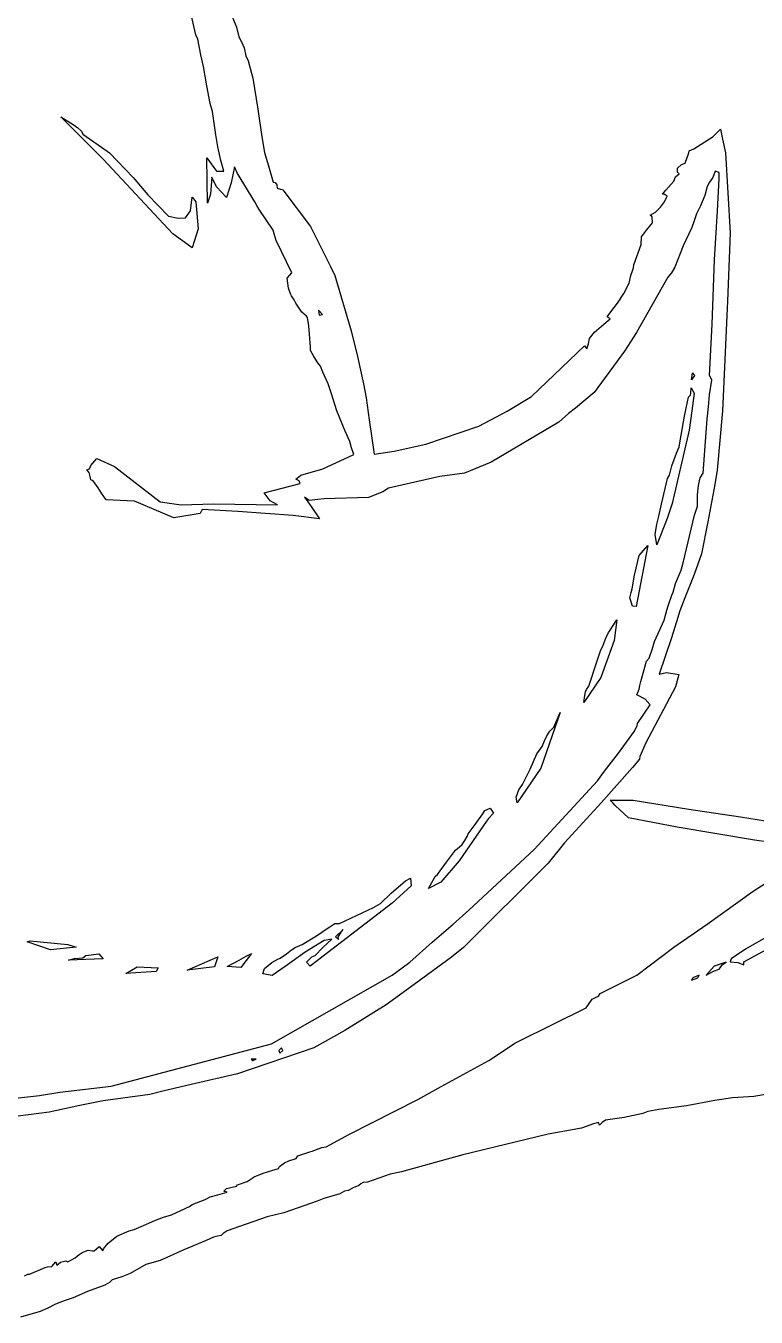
# Model space of a CAD drawing. Extents: x 0 to 208, y 1 to 205.
# Drawn here: x 201.06 to 203.99, y 181.55 to 186.73 of the extents above; entities that cross this region are included whole.
import ezdxf

# ---------------------------------------------------------------- set-up
doc = ezdxf.new("R2010")
doc.units = 0

msp = doc.modelspace()

# ---------------------------------------------------------------- linework, layer by layer
at = {"layer": 'test'}
for p, q in [((201.744584, 186.694321), (201.718112, 186.804331)), ((201.865031, 186.826279), (201.907265, 186.72506)), ((201.751781, 186.676231), (201.744584, 186.694321)), ((201.907265, 186.72506), (201.916748, 186.68628)), ((201.916748, 186.68628), (201.927077, 186.665452)), ((201.764057, 186.614181), (201.751781, 186.676231)), ((201.927077, 186.665452), (201.937434, 186.641322)), ((201.937434, 186.641322), (201.944631, 186.609998)), ((201.77433, 186.566647), (201.764057, 186.614181)), ((201.944631, 186.609998), (201.954452, 186.590186)), ((201.954452, 186.590186), (201.972769, 186.520585)), ((201.787566, 186.489434), (201.77433, 186.566647)), ((201.800859, 186.41804), (201.787566, 186.489434)), ((201.972769, 186.520585), (201.992665, 186.396489)), ((201.810144, 186.386671), (201.800859, 186.41804)), ((201.823691, 186.293614), (201.810144, 186.386671)), ((201.992665, 186.396489), (202.009062, 186.284842)), ((201.372117, 186.195048), (201.202741, 186.365823)), ((201.202741, 186.365823), (201.251531, 186.334344)), ((201.251531, 186.334344), (201.270977, 186.320967)), ((201.270977, 186.320967), (201.285455, 186.308182)), ((203.817883, 186.286656), (203.84768, 186.315199)), ((203.84768, 186.315199), (203.855808, 186.275714)), ((201.285455, 186.308182), (201.291494, 186.295877)), ((201.291494, 186.295877), (201.365292, 186.24416)), ((201.832016, 186.24473), (201.823691, 186.293614)), ((202.009062, 186.284842), (202.01911, 186.222792)), ((203.770331, 186.255498), (203.817883, 186.286656)), ((203.855808, 186.275714), (203.867407, 186.220717)), ((201.365292, 186.24416), (201.397522, 186.220905)), ((201.397522, 186.220905), (201.492281, 186.12147)), ((201.843616, 186.190445), (201.832016, 186.24473)), ((202.01911, 186.222792), (202.038526, 186.159194)), ((203.705194, 186.179338), (203.720293, 186.22039)), ((203.720293, 186.22039), (203.721986, 186.228292)), ((203.721986, 186.228292), (203.740924, 186.236956)), ((203.740924, 186.236956), (203.770331, 186.255498)), ((203.867407, 186.220717), (203.88688, 185.900135)), ((201.651342, 185.896166), (201.372117, 186.195048)), ((201.791362, 186.019591), (201.788032, 186.201418)), ((201.788032, 186.201418), (201.827238, 186.147412)), ((201.856344, 186.147412), (201.843616, 186.190445)), ((201.898759, 186.164345), (201.885664, 186.100504)), ((201.9116, 186.138493), (201.898759, 186.164345)), ((203.674855, 186.160006), (203.691506, 186.174173)), ((203.674855, 186.143355), (203.674855, 186.160006)), ((203.691506, 186.174173), (203.705194, 186.179338)), ((201.492281, 186.12147), (201.55174, 186.05261)), ((201.808211, 186.123002), (201.803046, 186.055783)), ((201.827007, 186.085227), (201.808211, 186.123002)), ((201.827238, 186.147412), (201.856344, 186.147412)), ((201.980499, 186.024738), (201.9116, 186.138493)), ((202.038526, 186.159194), (202.054049, 186.103303)), ((203.628873, 186.070911), (203.660998, 186.107766)), ((203.660998, 186.107766), (203.666558, 186.1247)), ((203.666558, 186.1247), (203.682362, 186.136835)), ((203.682362, 186.136835), (203.674855, 186.143355)), ((203.816293, 186.121901), (203.803988, 186.10381)), ((203.82603, 186.146821), (203.816293, 186.121901)), ((203.841467, 186.1416), (203.82603, 186.146821)), ((203.835851, 185.988661), (203.842314, 186.117921)), ((203.842314, 186.117921), (203.841467, 186.1416)), ((201.803046, 186.055783), (201.791362, 186.019591)), ((201.866473, 186.042069), (201.827007, 186.085227)), ((201.885664, 186.100504), (201.866473, 186.042069)), ((202.054049, 186.103303), (202.061669, 186.101891)), ((202.061669, 186.101891), (202.068555, 186.092606)), ((202.068555, 186.092606), (202.069402, 186.079652)), ((202.069402, 186.079652), (202.092544, 186.072427)), ((202.092544, 186.072427), (202.203926, 185.925979)), ((203.615157, 186.055248), (203.628873, 186.070911)), ((203.793941, 186.08651), (203.784007, 186.050242)), ((203.803988, 186.10381), (203.793941, 186.08651)), ((201.55174, 186.05261), (201.63491, 185.966725)), ((201.723201, 185.988789), (201.72893, 186.042512)), ((201.72893, 186.042512), (201.74448, 186.023999)), ((201.74448, 186.023999), (201.753144, 185.915716)), ((201.989191, 186.009216), (201.980499, 186.024738)), ((201.997969, 185.993694), (201.989191, 186.009216)), ((203.607339, 186.003545), (203.623539, 186.024231)), ((203.621902, 186.055248), (203.615157, 186.055248)), ((203.633022, 186.047487), (203.621902, 186.055248)), ((203.623539, 186.024231), (203.633022, 186.047487)), ((203.766989, 186.008275), (203.751015, 185.976446)), ((203.774045, 186.024842), (203.766989, 186.008275)), ((203.784007, 186.050242), (203.774045, 186.024842)), ((201.63491, 185.966725), (201.67369, 185.958427)), ((201.67369, 185.958427), (201.702711, 185.959838)), ((201.702711, 185.959838), (201.723201, 185.988789)), ((202.025401, 185.952329), (201.997969, 185.993694)), ((202.053928, 185.910961), (202.025401, 185.952329)), ((203.564893, 185.97075), (203.586568, 185.982858)), ((203.573445, 185.964796), (203.564893, 185.97075)), ((203.574291, 185.940694), (203.573445, 185.964796)), ((203.586568, 185.982858), (203.607339, 186.003545)), ((203.751015, 185.976446), (203.741109, 185.943881)), ((203.824026, 185.792175), (203.835851, 185.988661)), ((201.753144, 185.915716), (201.728873, 185.840187)), ((202.058133, 185.8962), (202.053928, 185.910961)), ((202.203926, 185.925979), (202.283583, 185.765691)), ((203.531365, 185.88412), (203.55129, 185.910451)), ((203.55129, 185.910451), (203.574291, 185.940694)), ((203.731937, 185.921416), (203.697432, 185.848024)), ((203.741109, 185.943881), (203.731937, 185.921416)), ((201.651316, 185.896053), (201.651342, 185.896166)), ((201.728873, 185.840187), (201.651316, 185.896053)), ((202.066232, 185.87001), (202.058133, 185.8962)), ((202.128606, 185.740315), (202.066232, 185.87001)), ((203.4999, 185.77166), (203.52939, 185.853329)), ((203.52939, 185.853329), (203.531365, 185.88412)), ((203.88688, 185.900135), (203.875958, 185.626089)), ((203.697432, 185.848024), (203.664446, 185.762381)), ((202.283583, 185.765691), (202.300968, 185.729494)), ((203.48847, 185.729496), (203.496231, 185.752384)), ((203.496231, 185.752384), (203.498771, 185.759496)), ((203.498771, 185.759496), (203.4999, 185.77166)), ((203.664446, 185.762381), (203.650646, 185.739662)), ((203.814628, 185.53364), (203.824026, 185.792175)), ((202.110601, 185.719036), (202.128606, 185.740315)), ((202.115229, 185.678164), (202.110601, 185.719036)), ((202.300968, 185.729494), (202.367321, 185.507157)), ((203.459458, 185.657111), (203.480709, 185.697836)), ((203.480709, 185.697836), (203.48847, 185.729496)), ((203.636506, 185.721882), (203.511309, 185.500476)), ((203.650646, 185.739662), (203.636506, 185.721882)), ((202.123442, 185.656264), (202.115229, 185.678164)), ((202.128183, 185.648023), (202.123442, 185.656264)), ((202.138512, 185.6314), (202.128183, 185.648023)), ((203.435046, 185.618331), (203.459458, 185.657111)), ((202.14537, 185.618446), (202.138512, 185.6314)), ((202.169387, 185.582429), (202.14537, 185.618446)), ((202.251541, 185.573087), (202.235708, 185.590077)), ((202.235708, 185.590077), (202.238982, 185.569869)), ((203.404312, 185.578764), (203.421273, 185.600241)), ((203.421273, 185.600241), (203.435046, 185.618331)), ((203.875958, 185.626089), (203.855017, 185.185998)), ((202.187986, 185.565975), (202.169387, 185.582429)), ((202.191937, 185.561178), (202.187986, 185.565975)), ((202.196368, 185.527647), (202.191937, 185.561178)), ((202.238982, 185.569869), (202.251513, 185.573059)), ((202.251513, 185.573059), (202.251541, 185.573087)), ((203.379533, 185.533834), (203.405751, 185.555424)), ((203.392825, 185.563863), (203.404312, 185.578764)), ((203.405751, 185.555424), (203.392825, 185.563863)), ((202.20427, 185.443161), (202.196368, 185.527647)), ((202.367321, 185.507157), (202.391818, 185.403745)), ((203.321951, 185.47612), (203.341678, 185.501689)), ((203.341678, 185.501689), (203.379533, 185.533834)), ((203.511309, 185.500476), (203.462764, 185.426446)), ((203.803113, 185.327705), (203.814628, 185.53364)), ((202.203706, 185.428457), (202.20427, 185.443161)), ((203.271061, 185.418078), (203.302365, 185.446515)), ((203.302365, 185.446515), (203.312102, 185.434746)), ((203.312102, 185.434746), (203.317859, 185.455433)), ((203.317859, 185.455433), (203.321951, 185.47612)), ((202.216631, 185.404496), (202.203706, 185.428457)), ((202.233621, 185.379266), (202.216631, 185.404496)), ((202.391818, 185.403745), (202.416795, 185.29516)), ((203.090368, 185.243764), (203.271061, 185.418078)), ((203.462764, 185.426446), (203.340994, 185.259548)), ((202.24395, 185.366086), (202.233621, 185.379266)), ((202.253264, 185.341759), (202.24395, 185.366086)), ((202.274572, 185.294706), (202.253264, 185.341759)), ((203.731242, 185.310784), (203.734826, 185.338809)), ((203.734826, 185.338809), (203.743124, 185.328564)), ((202.288288, 185.254656), (202.274572, 185.294706)), ((202.416795, 185.29516), (202.427067, 185.238283)), ((203.743124, 185.328564), (203.731214, 185.310784)), ((203.731214, 185.310784), (203.731242, 185.310784)), ((203.803057, 185.250975), (203.812257, 185.310123)), ((203.81, 185.316755), (203.803113, 185.327705)), ((203.812257, 185.310123), (203.81, 185.316755)), ((202.309849, 185.187118), (202.288288, 185.254656)), ((202.427067, 185.238283), (202.438893, 185.150383)), ((202.992124, 185.18575), (203.090368, 185.243764)), ((203.340994, 185.259548), (203.266719, 185.197502)), ((203.715584, 185.222841), (203.719055, 185.242004)), ((203.719055, 185.242004), (203.726901, 185.248975)), ((203.726901, 185.248975), (203.72803, 185.257639)), ((203.72803, 185.257639), (203.729723, 185.27858)), ((203.729723, 185.27858), (203.741972, 185.25699)), ((203.741972, 185.25699), (203.732687, 185.186774)), ((203.79888, 185.202672), (203.803057, 185.250975)), ((202.342229, 185.105578), (202.309849, 185.187118)), ((202.878372, 185.124477), (202.992124, 185.18575)), ((203.237842, 185.176335), (203.199062, 185.141275)), ((203.266719, 185.197502), (203.237842, 185.176335)), ((203.703618, 185.165014), (203.715584, 185.222841)), ((203.732687, 185.186774), (203.721765, 185.109213)), ((203.793461, 185.153837), (203.79888, 185.202672)), ((203.855017, 185.185998), (203.844857, 185.067295)), ((202.438893, 185.150383), (202.459241, 185.012808)), ((202.666378, 185.053306), (202.878372, 185.124477)), ((203.199062, 185.141275), (202.927991, 184.980662)), ((203.68945, 185.088532), (203.703618, 185.165014)), ((203.789595, 185.099292), (203.793461, 185.153837)), ((202.36142, 185.063349), (202.342229, 185.105578)), ((203.721765, 185.109213), (203.654085, 184.814486)), ((203.682254, 185.042897), (203.68945, 185.088532)), ((203.777544, 184.936416), (203.789595, 185.099292)), ((202.368532, 185.038683), (202.36142, 185.063349)), ((202.37714, 185.011336), (202.368532, 185.038683)), ((202.459241, 185.012808), (202.539206, 185.025282)), ((202.539206, 185.025282), (202.666378, 185.053306)), ((203.671021, 185.016227), (203.682254, 185.042897)), ((203.844857, 185.067295), (203.834443, 184.948237)), ((201.322819, 184.967756), (201.347598, 184.995724)), ((201.347598, 184.995724), (201.417809, 184.962823)), ((202.252852, 184.95424), (202.37714, 185.011336)), ((202.927991, 184.980662), (202.821119, 184.937355)), ((203.651971, 184.9662), (203.671021, 185.016227)), ((201.306591, 184.949891), (201.31805, 184.953758)), ((201.31661, 184.938941), (201.306591, 184.949891)), ((201.320533, 184.922995), (201.31661, 184.938941)), ((201.31805, 184.953758), (201.322819, 184.967756)), ((201.32344, 184.91007), (201.320533, 184.922995)), ((201.417809, 184.962823), (201.601623, 184.822228)), ((202.144267, 184.912217), (202.164954, 184.929206)), ((202.164954, 184.929206), (202.252852, 184.95424)), ((202.722878, 184.922679), (202.516537, 184.877225)), ((202.821119, 184.937355), (202.722878, 184.922679)), ((203.63532, 184.915312), (203.642912, 184.928238)), ((203.642912, 184.928238), (203.651971, 184.9662)), ((203.75982, 184.886846), (203.766086, 184.918325)), ((203.766086, 184.918325), (203.777544, 184.936416)), ((203.834443, 184.948237), (203.824199, 184.891138)), ((201.332471, 184.906401), (201.32344, 184.91007)), ((201.35217, 184.877961), (201.332471, 184.906401)), ((201.365576, 184.856202), (201.35217, 184.877961)), ((202.017586, 184.857325), (202.162555, 184.895312)), ((202.158152, 184.905641), (202.144267, 184.912217)), ((202.162555, 184.895312), (202.158152, 184.905641)), ((202.516537, 184.877225), (202.493281, 184.861279)), ((203.611501, 184.813049), (203.63532, 184.915312)), ((203.754712, 184.849359), (203.75982, 184.886846)), ((203.824199, 184.891138), (203.797303, 184.741907)), ((201.385134, 184.83035), (201.365576, 184.856202)), ((201.469024, 184.825468), (201.385134, 184.83035)), ((201.498412, 184.824904), (201.469024, 184.825468)), ((201.656171, 184.757687), (201.498412, 184.824904)), ((201.601623, 184.822228), (201.685203, 184.809443)), ((201.685203, 184.809443), (201.814193, 184.81362)), ((201.814193, 184.81362), (202.070832, 184.810346)), ((202.042534, 184.82615), (202.017586, 184.857325)), ((202.070832, 184.810346), (202.042534, 184.82615)), ((202.198718, 184.827751), (202.17916, 184.840677)), ((202.17916, 184.840677), (202.206338, 184.803466)), ((202.232531, 184.831533), (202.198718, 184.827751)), ((202.258016, 184.833791), (202.232531, 184.831533)), ((202.436256, 184.839351), (202.258016, 184.833791)), ((202.493281, 184.861279), (202.436256, 184.839351)), ((203.654085, 184.814486), (203.633426, 184.755366)), ((203.755277, 184.836885), (203.754712, 184.849359)), ((203.754712, 184.804567), (203.755277, 184.836885)), ((201.761649, 184.774789), (201.656171, 184.757687)), ((201.769636, 184.790453), (201.761649, 184.774789)), ((201.911831, 184.78255), (201.769636, 184.790453)), ((202.133948, 184.766407), (201.911831, 184.78255)), ((202.239948, 184.753002), (202.133948, 184.766407)), ((202.206338, 184.803466), (202.239948, 184.753002)), ((203.591773, 184.731755), (203.599986, 184.763926)), ((203.599986, 184.763926), (203.611501, 184.813049)), ((203.697686, 184.577057), (203.742774, 184.768372)), ((203.742774, 184.768372), (203.754712, 184.804567)), ((203.586016, 184.690387), (203.591773, 184.731755)), ((203.633426, 184.755366), (203.592388, 184.649028)), ((203.797303, 184.741907), (203.771338, 184.613682)), ((203.586095, 184.690391), (203.586016, 184.690387)), ((203.592388, 184.649028), (203.586095, 184.690391)), ((203.503209, 184.527141), (203.521159, 184.606669)), ((203.556428, 184.64625), (203.509432, 184.402278)), ((203.521159, 184.606669), (203.556428, 184.64625)), ((203.771338, 184.613682), (203.741705, 184.530954)), ((203.689643, 184.548141), (203.697686, 184.577057)), ((203.49336, 184.473161), (203.503209, 184.527141)), ((203.666783, 184.494126), (203.689643, 184.548141)), ((203.741705, 184.530954), (203.705028, 184.436839)), ((203.483454, 184.436698), (203.488788, 184.45809)), ((203.488788, 184.45809), (203.49336, 184.473161)), ((203.652954, 184.446981), (203.658175, 184.460189)), ((203.658175, 184.460189), (203.666783, 184.494126)), ((203.494037, 184.403415), (203.483454, 184.436698)), ((203.494051, 184.403407), (203.494037, 184.403415)), ((203.509432, 184.402278), (203.494051, 184.403407)), ((203.631731, 184.386817), (203.638279, 184.404315)), ((203.638279, 184.404315), (203.652954, 184.446981)), ((203.705028, 184.436839), (203.684933, 184.385133)), ((203.40234, 184.303924), (203.432338, 184.349102)), ((203.432338, 184.349102), (203.421444, 184.266369)), ((203.583229, 184.262527), (203.621684, 184.34765)), ((203.621684, 184.34765), (203.631731, 184.386817)), ((203.684933, 184.385133), (203.67085, 184.340356)), ((203.387467, 184.275081), (203.39901, 184.297404)), ((203.39901, 184.297404), (203.40234, 184.303924)), ((203.67085, 184.340356), (203.649712, 184.273136)), ((203.366357, 184.22502), (203.377505, 184.246638)), ((203.421444, 184.266369), (203.367754, 184.117175)), ((203.377505, 184.246638), (203.387467, 184.275081)), ((203.574028, 184.229619), (203.583229, 184.262527)), ((203.649712, 184.273136), (203.60209, 184.130543)), ((203.354984, 184.188822), (203.366357, 184.22502)), ((203.550801, 184.182926), (203.561497, 184.194666)), ((203.561497, 184.194666), (203.574028, 184.229619)), ((203.32003, 184.082822), (203.354984, 184.188822)), ((203.5278, 184.10135), (203.550801, 184.182926)), ((203.367754, 184.117175), (203.299121, 184.017745)), ((203.523454, 184.085827), (203.5278, 184.10135)), ((203.60209, 184.130543), (203.630529, 184.137486)), ((203.630529, 184.137486), (203.680023, 184.129188)), ((203.680023, 184.129188), (203.666815, 184.080068)), ((203.299146, 184.01777), (203.303182, 184.044751)), ((203.303182, 184.044751), (203.306766, 184.060273)), ((203.306766, 184.060273), (203.31004, 184.069897)), ((203.31004, 184.069897), (203.32003, 184.082822)), ((203.512024, 184.048546), (203.521478, 184.070305)), ((203.545154, 184.030851), (203.512024, 184.048546)), ((203.521478, 184.070305), (203.523454, 184.085827)), ((203.666815, 184.080068), (203.548259, 183.855058)), ((203.299121, 184.017745), (203.299146, 184.01777)), ((203.514423, 183.933416), (203.565135, 184.00864)), ((203.565135, 184.00864), (203.545154, 184.030851)), ((203.204292, 183.976868), (203.127434, 183.754528)), ((203.178666, 183.91838), (203.204292, 183.976868)), ((203.513576, 183.925655), (203.514423, 183.933416)), ((203.141723, 183.863093), (203.151742, 183.884316)), ((203.151742, 183.884316), (203.163115, 183.90218)), ((203.163115, 183.90218), (203.178666, 183.91838)), ((203.438206, 183.81481), (203.502118, 183.902231)), ((203.502118, 183.902231), (203.513576, 183.925655)), ((203.12177, 183.825726), (203.132156, 183.841164)), ((203.132156, 183.841164), (203.141723, 183.863093)), ((203.548259, 183.855058), (203.52458, 183.800764)), ((203.085025, 183.749605), (203.110933, 183.811023)), ((203.110933, 183.811023), (203.12177, 183.825726)), ((203.382419, 183.74242), (203.438206, 183.81481)), ((203.522323, 183.790519), (203.49405, 183.757414)), ((203.52458, 183.800764), (203.522323, 183.790519)), ((203.127434, 183.754528), (203.032356, 183.615209)), ((203.053839, 183.688095), (203.085025, 183.749605)), ((203.354039, 183.703879), (203.382419, 183.74242)), ((203.49405, 183.757414), (203.368642, 183.615222)), ((203.039305, 183.667408), (203.053839, 183.688095)), ((203.100697, 183.427903), (203.354039, 183.703879)), ((203.028157, 183.637702), (203.039305, 183.667408)), ((203.032362, 183.61518), (203.028157, 183.637702)), ((203.404859, 183.625733), (203.49793, 183.626015)), ((203.415217, 183.615404), (203.404859, 183.625733)), ((203.49793, 183.626015), (203.72027, 183.589117)), ((202.895092, 183.570408), (202.903192, 183.584971)), ((202.903192, 183.584971), (202.92402, 183.594228)), ((202.937651, 183.573541), (202.91688, 183.552854)), ((202.92402, 183.594228), (202.937651, 183.573541)), ((203.032356, 183.615209), (203.032362, 183.61518)), ((203.368642, 183.615222), (203.222172, 183.454426)), ((203.425546, 183.605074), (203.415217, 183.615404)), ((203.478115, 183.55524), (203.425546, 183.605074)), ((203.72027, 183.589117), (203.927094, 183.558386)), ((202.909034, 183.541678), (202.799792, 183.382217)), ((202.83556, 183.490813), (202.863641, 183.527962)), ((202.863641, 183.527962), (202.895092, 183.570408)), ((202.91688, 183.552854), (202.909034, 183.541678)), ((203.673737, 183.517244), (203.478115, 183.55524)), ((203.927094, 183.558386), (204.06153, 183.53801)), ((202.821844, 183.463805), (202.831524, 183.480399)), ((202.831524, 183.480399), (202.83556, 183.490813)), ((203.983975, 183.465787), (203.673737, 183.517244)), ((202.748763, 183.377053), (202.784958, 183.42562)), ((202.784958, 183.42562), (202.801073, 183.43911)), ((202.801073, 183.43911), (202.811458, 183.448367)), ((202.811458, 183.448367), (202.821844, 183.463805)), ((202.838273, 183.184647), (203.100697, 183.427903)), ((203.222172, 183.454426), (203.156623, 183.37307)), ((204.040857, 183.457179), (203.983975, 183.465787)), ((202.712568, 183.327878), (202.748763, 183.377053)), ((202.799792, 183.382217), (202.725771, 183.296902)), ((203.156623, 183.37307), (202.817753, 183.035603)), ((202.584626, 183.302464), (202.604692, 183.312681)), ((202.604692, 183.312681), (202.606667, 183.282012)), ((202.676669, 183.271044), (202.703311, 183.319496)), ((202.703311, 183.319496), (202.712568, 183.327878)), ((203.977989, 183.260332), (204.063305, 183.315523)), ((202.527654, 183.25294), (202.575764, 183.294308)), ((202.606667, 183.282012), (202.531695, 183.213005)), ((202.575764, 183.294308), (202.584626, 183.302464)), ((202.725771, 183.296902), (202.676644, 183.27105)), ((202.676644, 183.27105), (202.676669, 183.271044)), ((203.794248, 183.128481), (203.977989, 183.260332)), ((202.531695, 183.213005), (202.202644, 182.960109)), ((202.456576, 183.195742), (202.484064, 183.211575)), ((202.484064, 183.211575), (202.527654, 183.25294)), ((202.320333, 183.131421), (202.456576, 183.195742)), ((202.775865, 183.129219), (202.838273, 183.184647)), ((202.227567, 183.081848), (202.271114, 183.111806)), ((202.271114, 183.111806), (202.280794, 183.118495)), ((202.280794, 183.118495), (202.301904, 183.131421)), ((202.301904, 183.131421), (202.320333, 183.131421)), ((202.335116, 183.107672), (202.30338, 183.078276)), ((202.327129, 183.096863), (202.335116, 183.107672)), ((202.691853, 183.057035), (202.775865, 183.129219)), ((203.659814, 183.036584), (203.794248, 183.128481)), ((201.068304, 183.058164), (201.079198, 183.061297)), ((201.161375, 183.026186), (201.068304, 183.058164)), ((201.079198, 183.061297), (201.231175, 183.046621)), ((202.170287, 183.047172), (202.227567, 183.081848)), ((202.258484, 183.062788), (202.181861, 183.016582)), ((202.25328, 183.034848), (202.288696, 183.068122)), ((202.288696, 183.068122), (202.258484, 183.062788)), ((202.30338, 183.078276), (202.315657, 183.066761)), ((202.31481, 183.076469), (202.314824, 183.076486)), ((202.315657, 183.066761), (202.31481, 183.076469)), ((202.314824, 183.076486), (202.327129, 183.096863)), ((202.602219, 182.976893), (202.691853, 183.057035)), ((204.056989, 183.090911), (203.947512, 183.028813)), ((201.264782, 183.036998), (201.16137, 183.026217)), ((201.16137, 183.026217), (201.161375, 183.026186)), ((201.231175, 183.046621), (201.264782, 183.036998)), ((201.29066, 182.994373), (201.30336, 183.002953)), ((201.30336, 183.002953), (201.355289, 183.010037)), ((201.355289, 183.010037), (201.372504, 182.990309)), ((201.966624, 183.01077), (201.923839, 182.954953)), ((201.945429, 183.001034), (201.966624, 183.01077)), ((202.081726, 182.992675), (202.108, 183.0091)), ((202.181861, 183.016582), (202.101775, 182.959565)), ((202.108, 183.0091), (202.128066, 183.025723)), ((202.128066, 183.025723), (202.142544, 183.03577)), ((202.142544, 183.03577), (202.170287, 183.047172)), ((202.20843, 182.998153), (202.222146, 183.003656)), ((202.222146, 183.003656), (202.25328, 183.034848)), ((202.817753, 183.035603), (202.769225, 182.996651)), ((203.512697, 182.923783), (203.659814, 183.036584)), ((203.947512, 183.028813), (203.890635, 182.990064)), ((203.940353, 182.978045), (204.076034, 183.05109)), ((201.233764, 182.984439), (201.257273, 182.990705)), ((201.233778, 182.984411), (201.233764, 182.984439)), ((201.372504, 182.990309), (201.233778, 182.984411)), ((201.257273, 182.990705), (201.29066, 182.994373)), ((201.463857, 182.930478), (201.508152, 182.957092)), ((201.508152, 182.957092), (201.593318, 182.954157)), ((201.593318, 182.954157), (201.585218, 182.938832)), ((201.709565, 182.944646), (201.832444, 182.997749)), ((201.819293, 182.958054), (201.709579, 182.944649)), ((201.832444, 182.997749), (201.819293, 182.958054)), ((201.923839, 182.954953), (201.869743, 182.958537)), ((201.869743, 182.958537), (201.869751, 182.958531)), ((201.869751, 182.958531), (201.918364, 182.984016)), ((201.918364, 182.984016), (201.945429, 183.001034)), ((202.012203, 182.929513), (202.019005, 182.951075)), ((202.019005, 182.951075), (202.048564, 182.974443)), ((202.048564, 182.974443), (202.073231, 182.988103)), ((202.101775, 182.959565), (202.050442, 182.923415)), ((202.073231, 182.988103), (202.081726, 182.992675)), ((202.18715, 182.976365), (202.20843, 182.998153)), ((202.202644, 182.960109), (202.18715, 182.976365)), ((202.530498, 182.924289), (202.570915, 182.953412)), ((202.570915, 182.953412), (202.602219, 182.976893)), ((202.769225, 182.996651), (202.619791, 182.886418)), ((203.822145, 182.959814), (203.789988, 182.924212)), ((203.870534, 182.975929), (203.822145, 182.959814)), ((203.842284, 182.948384), (203.845671, 182.953661)), ((203.845671, 182.953661), (203.854419, 182.965599)), ((203.854419, 182.965599), (203.870534, 182.975929)), ((203.890635, 182.990064), (203.886346, 182.977929)), ((203.886346, 182.977929), (203.91737, 182.975389)), ((203.91737, 182.975389), (203.940625, 182.966329)), ((203.940625, 182.978042), (203.940353, 182.978045)), ((203.940625, 182.966329), (203.940625, 182.978042)), ((201.585218, 182.938832), (201.463851, 182.930478)), ((201.463851, 182.930478), (201.463857, 182.930478)), ((201.709579, 182.944649), (201.709565, 182.944646)), ((202.012322, 182.929511), (202.012203, 182.929513)), ((202.050442, 182.923415), (202.012322, 182.929511)), ((202.047574, 182.649125), (202.530498, 182.924289)), ((203.36547, 182.850185), (203.512697, 182.923783)), ((203.736106, 182.913896), (203.730942, 182.903878)), ((203.730942, 182.903878), (203.756793, 182.913896)), ((203.761958, 182.923915), (203.736106, 182.913896)), ((203.756793, 182.913896), (203.761958, 182.923915)), ((203.756793, 182.913896), (203.756793, 182.913896)), ((203.789988, 182.924212), (203.818735, 182.939621)), ((203.818735, 182.939621), (203.818747, 182.939635)), ((203.818747, 182.939635), (203.842284, 182.948384)), ((202.619791, 182.886418), (202.507142, 182.804898)), ((203.358246, 182.83994), (203.36547, 182.850185)), ((202.507142, 182.804898), (202.341684, 182.701802)), ((203.309252, 182.793534), (203.33245, 182.82772)), ((203.33245, 182.82772), (203.348509, 182.835876)), ((203.348509, 182.835876), (203.358246, 182.83994)), ((203.03625, 182.657991), (203.309252, 182.793534)), ((202.341684, 182.701802), (202.216482, 182.632373)), ((201.404723, 182.479086), (202.047574, 182.649125)), ((202.918812, 182.582432), (203.024933, 182.652347)), ((203.024933, 182.652347), (203.03625, 182.657991)), ((202.216482, 182.632373), (201.911414, 182.529066)), ((201.985897, 182.587005), (201.966085, 182.587851)), ((201.966085, 182.587851), (201.972322, 182.581614)), ((202.087539, 182.632448), (202.076589, 182.622119)), ((202.076589, 182.622119), (202.081161, 182.611789)), ((202.081161, 182.611789), (202.092111, 182.622119)), ((202.092111, 182.622119), (202.087539, 182.632448)), ((202.092111, 182.622119), (202.092111, 182.622119)), ((201.972322, 182.581614), (201.985897, 182.587061)), ((201.985897, 182.587061), (201.985897, 182.587005)), ((202.727497, 182.478529), (202.918812, 182.582432)), ((201.725269, 182.485728), (201.616684, 182.460779)), ((201.911414, 182.529066), (201.725269, 182.485728)), ((200.742879, 182.400318), (201.117673, 182.441325)), ((201.117673, 182.441325), (201.199017, 182.45521)), ((201.199017, 182.45521), (201.404723, 182.479086)), ((201.559807, 182.445991), (201.371794, 182.421071)), ((201.616684, 182.460779), (201.559807, 182.445991)), ((202.634423, 182.426019), (202.727497, 182.478529)), ((203.981218, 182.437589), (203.895903, 182.431888)), ((204.035512, 182.446874), (203.981218, 182.437589)), ((201.27872, 182.401541), (201.156498, 182.374391)), ((201.371794, 182.421071), (201.27872, 182.401541)), ((202.360383, 182.286412), (202.634423, 182.426019)), ((203.600318, 182.385463), (203.556065, 182.378266)), ((203.711429, 182.400929), (203.600318, 182.385463)), ((203.825181, 182.421136), (203.711429, 182.400929)), ((203.895903, 182.431888), (203.825181, 182.421136)), ((201.156498, 182.374391), (200.944498, 182.348257)), ((203.358154, 182.33376), (203.338286, 182.327974)), ((203.362726, 182.32343), (203.358154, 182.33376)), ((203.373676, 182.334211), (203.362726, 182.32343)), ((203.386602, 182.34265), (203.373676, 182.334211)), ((203.461577, 182.353826), (203.386602, 182.34265)), ((203.536253, 182.369207), (203.461577, 182.353826)), ((203.556065, 182.378266), (203.536253, 182.369207)), ((202.265878, 182.236653), (202.360383, 182.286412)), ((203.156492, 182.286883), (202.814651, 182.204409)), ((203.290607, 182.31138), (203.156492, 182.286883)), ((203.338286, 182.327974), (203.290607, 182.31138)), ((202.211034, 182.218365), (202.248719, 182.233549)), ((202.248719, 182.233549), (202.265878, 182.236653)), ((202.099, 182.171573), (202.116498, 182.179334)), ((202.116498, 182.179334), (202.145784, 182.189522)), ((202.145784, 182.189522), (202.153545, 182.199739)), ((202.153545, 182.199739), (202.169067, 182.205242)), ((202.169067, 182.205242), (202.184561, 182.210407)), ((202.184561, 182.210407), (202.20062, 182.215374)), ((202.20062, 182.215374), (202.211034, 182.218365)), ((202.814651, 182.204409), (202.569138, 182.136396)), ((201.977475, 182.115693), (202.014057, 182.129945)), ((202.014057, 182.129945), (202.048736, 182.140557)), ((202.048736, 182.140557), (202.075068, 182.14956)), ((202.075068, 182.14956), (202.079414, 182.157293)), ((202.079414, 182.157293), (202.099, 182.171573)), ((202.523334, 182.12697), (202.432602, 182.094193)), ((202.569138, 182.136396), (202.523334, 182.12697)), ((201.866796, 182.069211), (201.907171, 182.078609)), ((201.907171, 182.078609), (201.911489, 182.083322)), ((201.911489, 182.083322), (201.949281, 182.096474)), ((201.949281, 182.096474), (201.977475, 182.115693)), ((202.374972, 182.071756), (202.354201, 182.061455)), ((202.397042, 182.081549), (202.374972, 182.071756)), ((202.405593, 182.087419), (202.397042, 182.081549)), ((202.415386, 182.092782), (202.405593, 182.087419)), ((202.432602, 182.094193), (202.415386, 182.092782)), ((201.729515, 182.005006), (201.781221, 182.025326)), ((201.781221, 182.025326), (201.801908, 182.035429)), ((201.801908, 182.035429), (201.83232, 182.043557)), ((201.83232, 182.043557), (201.869054, 182.053774)), ((201.856749, 182.058289), (201.866796, 182.069211)), ((201.869054, 182.053774), (201.856749, 182.058289)), ((202.23098, 182.018557), (202.096541, 181.971285)), ((202.256831, 182.028661), (202.23098, 182.018557)), ((202.321463, 182.047259), (202.256831, 182.028661)), ((202.339553, 182.057843), (202.321463, 182.047259)), ((202.354201, 182.061455), (202.339553, 182.057843)), ((201.645924, 181.964055), (201.686118, 181.981722)), ((201.686118, 181.981722), (201.718367, 181.997499)), ((201.718367, 181.997499), (201.729515, 182.005006)), ((202.096541, 181.971285), (202.029722, 181.955594)), ((201.497032, 181.905297), (201.53376, 181.920113)), ((201.53376, 181.920113), (201.57987, 181.940151)), ((201.57987, 181.940151), (201.614862, 181.954601)), ((201.614862, 181.954601), (201.645924, 181.964055)), ((201.919145, 181.916399), (201.870024, 181.899409)), ((202.029722, 181.955594), (201.919145, 181.916399)), ((201.399383, 181.855626), (201.427379, 181.877498)), ((201.427379, 181.877498), (201.47674, 181.899765)), ((201.47674, 181.899765), (201.497032, 181.905297)), ((201.814709, 181.874376), (201.785417, 181.860716)), ((201.830231, 181.878553), (201.814709, 181.874376)), ((201.845753, 181.879964), (201.830231, 181.878553)), ((201.853514, 181.88908), (201.845753, 181.879964)), ((201.870024, 181.899409), (201.853514, 181.88908)), ((201.276758, 181.804176), (201.288498, 181.812897)), ((201.288498, 181.812897), (201.312092, 181.821448)), ((201.312092, 181.821448), (201.330182, 181.818626)), ((201.330182, 181.818626), (201.336193, 181.818626)), ((201.336193, 181.818626), (201.356909, 181.836717)), ((201.356909, 181.836717), (201.371528, 181.818626)), ((201.371528, 181.818626), (201.374068, 181.827544)), ((201.374068, 181.827544), (201.392525, 181.849925)), ((201.392525, 181.849925), (201.399383, 181.855626)), ((201.695735, 181.823068), (201.601013, 181.780004)), ((201.785417, 181.860716), (201.695735, 181.823068)), ((201.166338, 181.756989), (201.183018, 181.774797)), ((201.183018, 181.774797), (201.186291, 181.761871)), ((201.186291, 181.761871), (201.201193, 181.773358)), ((201.201193, 181.773358), (201.223404, 181.778522)), ((201.223404, 181.778522), (201.231165, 181.7757)), ((201.231165, 181.7757), (201.260445, 181.790432)), ((201.260445, 181.790432), (201.276758, 181.804176)), ((201.543234, 181.764284), (201.481187, 181.72867)), ((201.558841, 181.768574), (201.543234, 181.764284)), ((201.601013, 181.780004), (201.558841, 181.768574)), ((201.056464, 181.718353), (201.071026, 181.725578)), ((201.071026, 181.725578), (201.077066, 181.726142)), ((201.077066, 181.726142), (201.140092, 181.752473)), ((201.140092, 181.752473), (201.149885, 181.754449)), ((201.149885, 181.754449), (201.166338, 181.756989)), ((201.446906, 181.714869), (201.408126, 181.702819)), ((201.481187, 181.72867), (201.446906, 181.714869)), ((201.309706, 181.656337), (201.251752, 181.630485)), ((201.379508, 181.68216), (201.309706, 181.656337)), ((201.398445, 181.692489), (201.379508, 181.68216)), ((201.408126, 181.702819), (201.398445, 181.692489)), ((201.181273, 181.605085), (201.150251, 181.589535)), ((201.215554, 181.618378), (201.181273, 181.605085)), ((201.251752, 181.630485), (201.215554, 181.618378)), ((201.119223, 181.575649), (201.041663, 181.553185)), ((201.150251, 181.589535), (201.119223, 181.575649))]:
    msp.add_line(p, q, dxfattribs=at)

doc.saveas('drawing.dxf')
